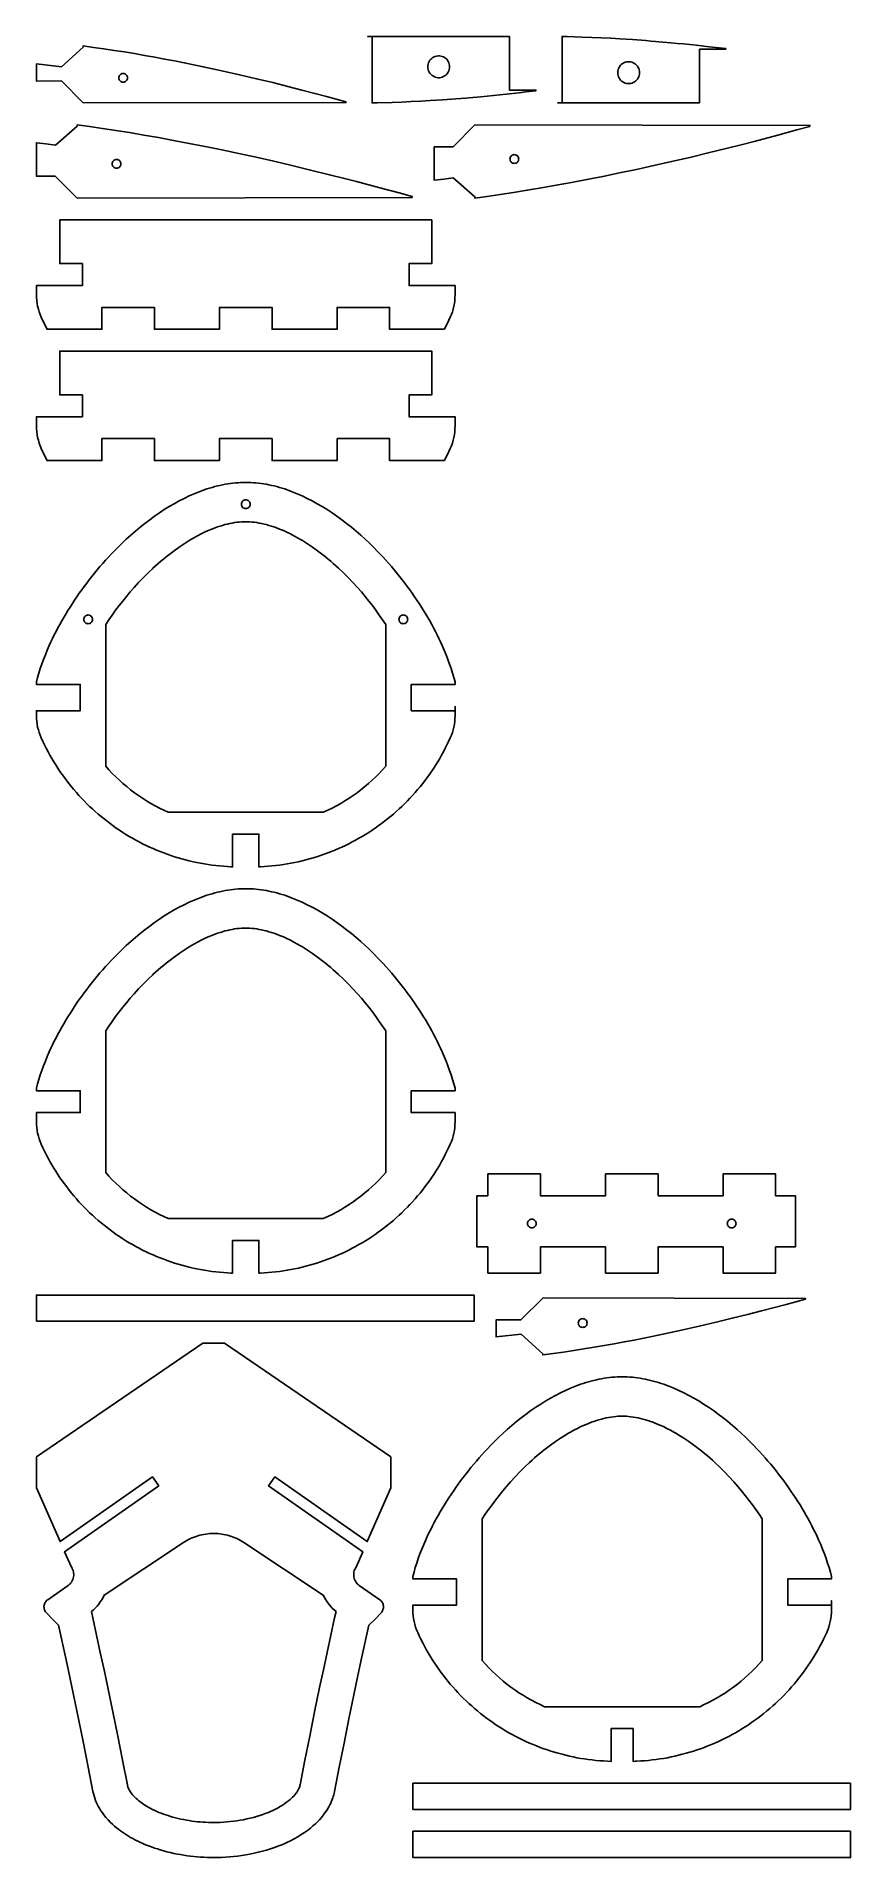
# Model space of a CAD drawing. Header units: millimetres. Extents: x 20 to 206, y 20 to 436.
import ezdxf

# ---------------------------------------------------------------- set-up
doc = ezdxf.new("R2010")
doc.units = ezdxf.units.MM
doc.layers.add('CUT', color=7, linetype='Continuous')

msp = doc.modelspace()

# ---------------------------------------------------------------- linework, layer by layer
at = {"layer": 'CUT'}
for points in [[(30.69259, 433.82733), (30.6923, 434.11067), (33.05064, 433.79584), (35.40465, 433.46167), (37.75163, 433.10958), (40.08892, 432.74094), (42.41382, 432.35715), (44.72366, 431.95959), (47.01574, 431.54966), (49.2874, 431.12875), (51.53595, 430.69824), (53.7587, 430.25952), (55.95298, 429.81399), (58.1161, 429.36303), (60.24539, 428.90803), (62.33815, 428.45039), (66.40338, 427.53272), (70.29034, 426.62113), (73.97758, 425.72675), (77.44364, 424.86069), (80.66707, 424.03407), (83.62641, 423.258), (86.3002, 422.5436), (90.70533, 421.34428), (90.69971, 421.1889), (30.70557, 421.0762), (30.70553, 421.1214), (25.70044, 426.1134), (20.00323, 426.10428), (20, 429.99912), (25.72741, 429.37176)], [(101.24952, 421.20901), (97.86593, 421.10442), (96.7014, 421.0762), (96.71401, 436.25758), (95.70533, 436.25842), (95.70536, 436.29467), (105.70601, 436.27739), (121.11783, 436.25363), (128.11401, 436.24076), (128.10386, 424.01812), (134.09699, 424.01314), (134.09687, 423.87202), (132.5887, 423.69156), (131.8201, 423.60132), (130.31642, 423.42841), (127.33217, 423.09981), (124.40491, 422.79734), (122.97076, 422.65666), (121.56177, 422.52345), (118.78576, 422.27591), (118.0657, 422.21499), (116.96645, 422.12464), (115.85115, 422.03633), (112.82324, 421.81405), (109.92289, 421.62575), (108.87133, 421.56356), (107.83417, 421.50537), (105.61413, 421.39139), (103.47771, 421.29523)], [(146.86937, 436.07565), (149.00579, 435.97948), (151.22583, 435.86551), (152.26299, 435.80732), (153.31455, 435.74513), (156.2149, 435.55682), (159.24281, 435.33454), (160.35811, 435.24623), (161.45736, 435.15589), (162.17742, 435.09496), (164.95343, 434.84743), (166.36242, 434.71422), (167.79657, 434.57354), (170.72383, 434.27106), (173.70808, 433.94246), (175.21176, 433.76955), (175.98036, 433.67932), (177.48853, 433.49885), (177.48865, 433.35773), (171.49552, 433.35275), (171.50567, 421.13012), (164.50949, 421.11725), (149.09767, 421.09348), (139.09702, 421.0762), (139.09699, 421.11245), (140.10567, 421.11329), (140.09306, 436.29467), (141.25759, 436.26645), (144.64118, 436.16186)], [(114.40321, 429.35991), (114.3835, 429.67325), (114.32467, 429.98164), (114.22765, 430.28022), (114.09398, 430.5643), (113.92575, 430.82938), (113.72563, 431.07128), (113.49677, 431.2862), (113.24278, 431.47073), (112.96766, 431.62198), (112.67575, 431.73755), (112.37166, 431.81563), (112.06018, 431.85498), (111.74623, 431.85498), (111.43476, 431.81563), (111.13067, 431.73755), (110.83876, 431.62198), (110.56364, 431.47073), (110.30965, 431.2862), (110.08079, 431.07128), (109.88067, 430.82938), (109.71244, 430.5643), (109.57877, 430.28022), (109.48175, 429.98164), (109.42292, 429.67325), (109.40321, 429.35991), (109.42292, 429.04658), (109.48175, 428.73819), (109.57877, 428.4396), (109.71244, 428.15553), (109.88067, 427.89045), (110.08079, 427.64855), (110.30965, 427.43363), (110.56364, 427.24909), (110.83876, 427.09785), (111.13067, 426.98227), (111.43476, 426.9042), (111.74623, 426.86485), (112.06018, 426.86485), (112.37166, 426.9042), (112.67575, 426.98227), (112.96766, 427.09785), (113.24278, 427.24909), (113.49677, 427.43363), (113.72563, 427.64855), (113.92575, 427.89045), (114.09398, 428.15553), (114.22765, 428.4396), (114.32467, 428.73819), (114.3835, 429.04658)], [(157.79487, 428.01096), (157.77516, 428.32429), (157.71633, 428.63268), (157.61931, 428.93127), (157.48564, 429.21534), (157.31741, 429.48042), (157.11729, 429.72233), (156.88843, 429.93724), (156.63444, 430.12178), (156.35932, 430.27303), (156.06741, 430.3886), (155.76332, 430.46668), (155.45184, 430.50603), (155.13789, 430.50603), (154.82642, 430.46668), (154.52233, 430.3886), (154.23042, 430.27303), (153.9553, 430.12178), (153.70131, 429.93724), (153.47245, 429.72233), (153.27233, 429.48042), (153.1041, 429.21534), (152.97043, 428.93127), (152.87341, 428.63268), (152.81458, 428.32429), (152.79487, 428.01096), (152.81458, 427.69763), (152.87341, 427.38923), (152.97043, 427.09065), (153.1041, 426.80658), (153.27233, 426.5415), (153.47245, 426.29959), (153.70131, 426.08468), (153.9553, 425.90014), (154.23042, 425.74889), (154.52233, 425.63332), (154.82642, 425.55524), (155.13789, 425.51589), (155.45184, 425.51589), (155.76332, 425.55524), (156.06741, 425.63332), (156.35932, 425.74889), (156.63444, 425.90014), (156.88843, 426.08468), (157.11729, 426.29959), (157.31741, 426.5415), (157.48564, 426.80658), (157.61931, 427.09065), (157.71633, 427.38923), (157.77516, 427.69763)], [(40.80181, 426.81729), (40.7826, 427.01238), (40.72569, 427.19997), (40.63328, 427.37286), (40.50892, 427.52439), (40.35738, 427.64876), (40.18449, 427.74117), (39.9969, 427.79807), (39.80181, 427.81729), (39.60672, 427.79807), (39.41913, 427.74117), (39.24624, 427.64876), (39.0947, 427.52439), (38.97034, 427.37286), (38.87793, 427.19997), (38.82103, 427.01238), (38.80181, 426.81729), (38.82103, 426.6222), (38.87793, 426.4346), (38.97034, 426.26172), (39.0947, 426.11018), (39.24624, 425.98582), (39.41913, 425.89341), (39.60672, 425.8365), (39.80181, 425.81729), (39.9969, 425.8365), (40.18449, 425.89341), (40.35738, 425.98582), (40.50892, 426.11018), (40.63328, 426.26172), (40.72569, 426.4346), (40.7826, 426.6222)], [(105.85813, 399.49354), (29.32084, 399.3504), (24.31576, 404.34138), (20.00633, 404.33362), (20, 411.98147), (22.17804, 411.7236), (24.3544, 411.45194), (29.30411, 415.78113), (29.30381, 416.0762), (32.13509, 415.69012), (35.07368, 415.2653), (38.1187, 414.80074), (41.26924, 414.29541), (44.52442, 413.74833), (47.88335, 413.15848), (51.34513, 412.52486), (54.90889, 411.84645), (58.57371, 411.12226), (62.33873, 410.35127), (66.20303, 409.53248), (70.16574, 408.66488), (74.22597, 407.74747), (78.38281, 406.77924), (82.63539, 405.75917), (86.9828, 404.68627), (90.10728, 403.8959), (93.09349, 403.12555), (98.49099, 401.69995), (102.85505, 400.51957), (105.86539, 399.69448)], [(196.73078, 415.73212), (193.72044, 414.90703), (189.35638, 413.72665), (183.95888, 412.30105), (180.97267, 411.5307), (177.84819, 410.74032), (173.50078, 409.66742), (169.2482, 408.64736), (165.09136, 407.67913), (161.03113, 406.76171), (157.06842, 405.89412), (153.20412, 405.07533), (149.4391, 404.30434), (145.77428, 403.58014), (142.21052, 402.90174), (138.74874, 402.26811), (135.38981, 401.67826), (132.13463, 401.13118), (128.98409, 400.62586), (125.93907, 400.1613), (123.00048, 399.73648), (120.1692, 399.3504), (120.1695, 399.64547), (115.21979, 403.97466), (113.04343, 403.70299), (110.86539, 403.44512), (110.87172, 411.09298), (115.18115, 411.08522), (120.18623, 416.0762), (196.72352, 415.93306)], [(39.31293, 407.15926), (39.29372, 407.35435), (39.23681, 407.54195), (39.1444, 407.71483), (39.02004, 407.86637), (38.8685, 407.99073), (38.69562, 408.08314), (38.50802, 408.14005), (38.31293, 408.15926), (38.11784, 408.14005), (37.93025, 408.08314), (37.75736, 407.99073), (37.60583, 407.86637), (37.48146, 407.71483), (37.38905, 407.54195), (37.33215, 407.35435), (37.31293, 407.15926), (37.33215, 406.96417), (37.38905, 406.77658), (37.48146, 406.60369), (37.60583, 406.45216), (37.75736, 406.32779), (37.93025, 406.23538), (38.11784, 406.17848), (38.31293, 406.15926), (38.50802, 406.17848), (38.69562, 406.23538), (38.8685, 406.32779), (39.02004, 406.45216), (39.1444, 406.60369), (39.23681, 406.77658), (39.29372, 406.96417)], [(130.17832, 408.26734), (130.15911, 408.46243), (130.1022, 408.65002), (130.00979, 408.82291), (129.88543, 408.97444), (129.73389, 409.09881), (129.56101, 409.19121), (129.37341, 409.24812), (129.17832, 409.26734), (128.98323, 409.24812), (128.79564, 409.19121), (128.62275, 409.09881), (128.47122, 408.97444), (128.34685, 408.82291), (128.25444, 408.65002), (128.19754, 408.46243), (128.17832, 408.26734), (128.19754, 408.07225), (128.25444, 407.88465), (128.34685, 407.71177), (128.47122, 407.56023), (128.62275, 407.43587), (128.79564, 407.34346), (128.98323, 407.28655), (129.17832, 407.26734), (129.37341, 407.28655), (129.56101, 407.34346), (129.73389, 407.43587), (129.88543, 407.56023), (130.00979, 407.71177), (130.1022, 407.88465), (130.15911, 408.07225)], [(113.19442, 369.3504), (100.69442, 369.3504), (100.69442, 374.3504), (88.69442, 374.3504), (88.69442, 369.3504), (73.82222, 369.3504), (73.82222, 374.3504), (61.82222, 374.3504), (61.82222, 369.3504), (46.95003, 369.3504), (46.95003, 374.3504), (34.95003, 374.3504), (34.95003, 369.3504), (22.45003, 369.3504), (22.09677, 370.03447), (21.75409, 370.7239), (21.42205, 371.41852), (21.10075, 372.11817), (20.84572, 372.72751), (20.62323, 373.34948), (20.43391, 373.98233), (20.27829, 374.6243), (20.15679, 375.27359), (20.06977, 375.9284), (20.01745, 376.58688), (20, 377.24722), (20, 379.3504), (30.49999, 379.3504), (30.49999, 384.3504), (25.32218, 384.3504), (25.32218, 394.3504), (110.32222, 394.3504), (110.32222, 384.3504), (105.14444, 384.3504), (105.14444, 379.3504), (115.64445, 379.3504), (115.64445, 377.24722), (115.627, 376.58688), (115.57468, 375.9284), (115.48766, 375.27359), (115.36616, 374.6243), (115.21054, 373.98233), (115.02122, 373.34948), (114.79873, 372.72751), (114.5437, 372.11817), (114.22239, 371.41852), (113.89036, 370.7239), (113.54768, 370.03447)], [(88.69442, 344.3504), (88.69442, 339.3504), (73.82222, 339.3504), (73.82222, 344.3504), (61.82222, 344.3504), (61.82222, 339.3504), (46.95003, 339.3504), (46.95003, 344.3504), (34.95003, 344.3504), (34.95003, 339.3504), (22.45003, 339.3504), (22.09677, 340.03447), (21.75409, 340.7239), (21.42205, 341.41852), (21.10075, 342.11817), (20.84572, 342.72751), (20.62323, 343.34948), (20.43391, 343.98233), (20.27829, 344.6243), (20.15679, 345.27359), (20.06977, 345.9284), (20.01745, 346.58688), (20, 347.24722), (20, 349.3504), (30.49999, 349.3504), (30.49999, 354.3504), (25.32218, 354.3504), (25.32218, 364.3504), (110.32222, 364.3504), (110.32222, 354.3504), (105.14444, 354.3504), (105.14444, 349.3504), (115.64445, 349.3504), (115.64445, 347.24722), (115.627, 346.58688), (115.57468, 345.9284), (115.48766, 345.27359), (115.36616, 344.6243), (115.21054, 343.98233), (115.02122, 343.34948), (114.79873, 342.72751), (114.5437, 342.11817), (114.22239, 341.41852), (113.89036, 340.7239), (113.54768, 340.03447), (113.19442, 339.3504), (100.69442, 339.3504), (100.69442, 344.3504)], [(115.627, 280.39709), (115.57468, 279.7386), (115.48766, 279.08379), (115.36616, 278.4345), (115.21054, 277.79253), (115.02122, 277.15968), (114.79873, 276.53771), (114.5437, 275.92837), (114.17752, 275.13321), (113.79748, 274.34458), (113.40369, 273.56273), (112.99629, 272.78788), (112.57538, 272.02029), (112.1411, 271.26018), (111.69359, 270.50778), (111.23298, 269.76334), (110.75941, 269.02707), (110.27302, 268.2992), (109.77397, 267.57995), (109.26241, 266.86955), (108.7385, 266.16821), (108.20239, 265.47615), (107.65425, 264.79357), (107.09425, 264.1207), (106.52255, 263.45773), (105.93935, 262.80486), (105.3448, 262.1623), (104.7391, 261.53025), (104.12243, 260.9089), (103.49498, 260.29843), (102.85694, 259.69903), (102.20851, 259.1109), (101.54989, 258.5342), (100.88127, 257.96912), (100.20287, 257.41583), (99.51488, 256.8745), (98.81753, 256.34529), (98.11102, 255.82837), (97.39558, 255.32389), (96.67141, 254.83201), (95.93874, 254.35287), (95.19781, 253.88664), (94.44882, 253.43344), (93.69202, 252.99342), (92.92763, 252.56672), (92.1559, 252.15346), (91.37704, 251.75377), (90.59132, 251.36777), (89.79895, 250.99558), (89.0002, 250.63731), (88.19529, 250.29308), (87.38449, 249.963), (86.56803, 249.64715), (85.74617, 249.34564), (84.91916, 249.05856), (84.08725, 248.78599), (83.2507, 248.52803), (82.40976, 248.28475), (81.56469, 248.05623), (80.71575, 247.84253), (79.8632, 247.64372), (79.0073, 247.45986), (78.14832, 247.29101), (77.28651, 247.13722), (76.42214, 246.99854), (75.55548, 246.875), (74.68679, 246.76665), (73.81634, 246.67353), (72.94438, 246.59565), (72.0712, 246.53304), (71.19706, 246.48573), (70.82222, 246.47037), (70.82222, 253.94668), (64.82222, 253.94668), (64.82222, 246.47201), (64.44739, 246.48573), (63.57324, 246.53304), (62.70006, 246.59565), (61.82811, 246.67353), (60.95766, 246.76665), (60.08897, 246.875), (59.2223, 246.99854), (58.35794, 247.13722), (57.49613, 247.29101), (56.63715, 247.45986), (55.78125, 247.64372), (54.9287, 247.84253), (54.07976, 248.05623), (53.23469, 248.28475), (52.39375, 248.52803), (51.5572, 248.78599), (50.72529, 249.05856), (49.89828, 249.34564), (49.07642, 249.64715), (48.25996, 249.963), (47.44916, 250.29308), (46.64425, 250.63731), (45.8455, 250.99558), (45.05313, 251.36777), (44.2674, 251.75377), (43.48855, 252.15346), (42.71681, 252.56672), (41.95243, 252.99342), (41.19563, 253.43344), (40.44664, 253.88664), (39.7057, 254.35287), (38.97304, 254.83201), (38.24887, 255.32389), (37.53343, 255.82837), (36.82692, 256.34529), (36.12957, 256.8745), (35.44158, 257.41583), (34.76318, 257.96912), (34.09456, 258.5342), (33.43594, 259.1109), (32.78751, 259.69903), (32.14947, 260.29843), (31.52202, 260.9089), (30.90535, 261.53025), (30.29965, 262.1623), (29.7051, 262.80486), (29.12189, 263.45773), (28.5502, 264.1207), (27.9902, 264.79357), (27.44206, 265.47615), (26.90595, 266.16821), (26.38203, 266.86955), (25.87047, 267.57995), (25.37143, 268.2992), (24.88504, 269.02707), (24.41147, 269.76334), (23.95086, 270.50778), (23.50335, 271.26018), (23.06907, 272.02029), (22.64816, 272.78788), (22.24076, 273.56273), (21.84697, 274.34458), (21.46693, 275.13321), (21.10075, 275.92837), (20.84572, 276.53771), (20.62323, 277.15968), (20.43391, 277.79253), (20.27829, 278.4345), (20.15679, 279.08379), (20.06977, 279.7386), (20.01745, 280.39709), (20, 281.05742), (20, 282.1606), (30, 282.1606), (30, 288.1606), (20, 288.1606), (20, 288.72592), (20.26454, 289.72947), (20.55913, 290.74745), (20.88349, 291.77848), (21.23733, 292.82116), (21.62036, 293.87412), (22.03229, 294.93596), (22.47284, 296.00532), (22.94172, 297.08079), (23.30434, 297.87496), (23.68155, 298.67123), (24.07311, 299.46915), (24.47876, 300.26829), (24.89823, 301.0682), (25.33127, 301.86843), (25.77763, 302.66854), (26.23705, 303.4681), (26.70926, 304.26665), (27.19402, 305.06376), (27.69106, 305.85898), (28.20013, 306.65187), (28.72097, 307.44198), (29.25333, 308.22888), (29.79694, 309.01212), (30.35155, 309.79125), (30.91691, 310.56584), (31.49275, 311.33544), (32.07881, 312.09961), (32.67485, 312.85791), (33.28061, 313.60989), (33.89582, 314.35511), (34.52023, 315.09313), (35.15359, 315.8235), (35.79562, 316.54578), (36.44609, 317.25953), (37.10473, 317.96431), (37.77129, 318.65968), (38.4455, 319.34518), (39.12711, 320.02038), (39.81586, 320.68483), (40.5115, 321.3381), (41.55979, 322.28942), (42.62158, 323.21356), (43.69584, 324.10935), (44.78154, 324.97561), (45.87764, 325.81115), (46.98312, 326.6148), (48.09692, 327.38537), (49.21802, 328.12168), (50.34539, 328.82257), (51.47799, 329.48683), (52.61479, 330.1133), (53.75474, 330.70079), (54.89682, 331.24813), (56.04, 331.75413), (57.18323, 332.21762), (57.75455, 332.43305), (58.32549, 332.63741), (58.92812, 332.84124), (59.52994, 333.03261), (60.13086, 333.21144), (60.7308, 333.37762), (61.32967, 333.53105), (61.92738, 333.67165), (62.52386, 333.79932), (63.11901, 333.91395), (63.71275, 334.01546), (64.30499, 334.10374), (64.89565, 334.17871), (65.48464, 334.24026), (66.07188, 334.2883), (66.65728, 334.32274), (67.24076, 334.34347), (67.82222, 334.3504), (68.40369, 334.34347), (68.98717, 334.32274), (69.57257, 334.2883), (70.15981, 334.24026), (70.7488, 334.17871), (71.33946, 334.10374), (71.9317, 334.01546), (72.52544, 333.91395), (73.12059, 333.79932), (73.71707, 333.67165), (74.31478, 333.53105), (74.91365, 333.37762), (75.51359, 333.21144), (76.11451, 333.03261), (76.71633, 332.84124), (77.31896, 332.63741), (77.8899, 332.43305), (78.46122, 332.21762), (79.60445, 331.75413), (80.74762, 331.24813), (81.88971, 330.70079), (83.02966, 330.1133), (84.16646, 329.48683), (85.29906, 328.82257), (86.42642, 328.12168), (87.54753, 327.38537), (88.66133, 326.6148), (89.7668, 325.81115), (90.86291, 324.97561), (91.94861, 324.10935), (93.02287, 323.21356), (94.08466, 322.28942), (95.13294, 321.3381), (95.82858, 320.68483), (96.51734, 320.02038), (97.19895, 319.34518), (97.87316, 318.65968), (98.53972, 317.96431), (99.19836, 317.25953), (99.84882, 316.54578), (100.49086, 315.8235), (101.12422, 315.09313), (101.74863, 314.35511), (102.36384, 313.60989), (102.96959, 312.85791), (103.56563, 312.09961), (104.1517, 311.33544), (104.72754, 310.56584), (105.2929, 309.79125), (105.84751, 309.01212), (106.39112, 308.22888), (106.92348, 307.44198), (107.44432, 306.65187), (107.95339, 305.85898), (108.45043, 305.06376), (108.93519, 304.26665), (109.4074, 303.4681), (109.86682, 302.66854), (110.31317, 301.86843), (110.74622, 301.0682), (111.16569, 300.26829), (111.57134, 299.46915), (111.96289, 298.67123), (112.34011, 297.87496), (112.70273, 297.08079), (113.17161, 296.00532), (113.61215, 294.93596), (114.02409, 293.87412), (114.40712, 292.82116), (114.76095, 291.77848), (115.08531, 290.74745), (115.37991, 289.72947), (115.64445, 288.72592), (115.64445, 288.1606), (105.64444, 288.1606), (105.64444, 282.1606), (115.64444, 282.1606), (115.64445, 283.1606), (115.64445, 281.05742)], [(68.82222, 329.3504), (68.80301, 329.54549), (68.7461, 329.73308), (68.65369, 329.90597), (68.52933, 330.05751), (68.37779, 330.18187), (68.20491, 330.27428), (68.01731, 330.33118), (67.82222, 330.3504), (67.62713, 330.33118), (67.43954, 330.27428), (67.26665, 330.18187), (67.11512, 330.05751), (66.99075, 329.90597), (66.89834, 329.73308), (66.84144, 329.54549), (66.82222, 329.3504), (66.84144, 329.15531), (66.89834, 328.96772), (66.99075, 328.79483), (67.11512, 328.64329), (67.26665, 328.51893), (67.43954, 328.42652), (67.62713, 328.36961), (67.82222, 328.3504), (68.01731, 328.36961), (68.20491, 328.42652), (68.37779, 328.51893), (68.52933, 328.64329), (68.65369, 328.79483), (68.7461, 328.96772), (68.80301, 329.15531)], [(37.33785, 267.82494), (38.12867, 267.03526), (38.9407, 266.26741), (39.77335, 265.52197), (40.626, 264.79949), (41.49802, 264.10051), (42.38875, 263.42555), (43.29755, 262.7751), (44.22372, 262.14965), (45.1666, 261.54967), (46.12547, 260.9756), (47.09962, 260.42787), (48.08834, 259.90688), (49.09088, 259.41302), (50.1065, 258.94665), (85.53795, 258.94665), (86.55357, 259.41302), (87.55611, 259.90688), (88.54483, 260.42787), (89.51898, 260.9756), (90.47785, 261.54967), (91.42073, 262.14965), (92.3469, 262.7751), (93.2557, 263.42555), (94.14643, 264.10051), (95.01845, 264.79949), (95.8711, 265.52197), (96.70375, 266.26741), (97.51578, 267.03526), (98.3066, 267.82494), (99.0756, 268.63588), (99.82222, 269.46747), (99.82222, 301.84954), (99.09339, 302.94301), (98.33912, 304.03088), (97.56061, 305.11095), (96.75903, 306.18099), (95.93558, 307.2388), (95.09146, 308.28217), (94.22784, 309.30889), (93.34593, 310.31675), (92.29171, 311.4709), (91.21715, 312.59413), (90.6063, 313.20961), (89.99025, 313.81386), (89.16541, 314.59749), (89.01673, 314.73568), (88.42303, 315.27806), (87.82528, 315.80909), (87.22397, 316.3285), (86.61958, 316.83598), (86.01262, 317.33125), (85.40357, 317.81401), (84.79293, 318.28398), (84.18118, 318.74085), (83.04349, 319.55382), (81.90686, 320.31874), (80.77442, 321.03374), (80.21076, 321.37193), (79.64933, 321.69694), (78.8357, 322.14664), (78.02887, 322.56711), (77.23006, 322.95762), (76.4405, 323.31745), (75.54679, 323.69279), (74.68418, 324.02241), (74.27155, 324.16836), (73.69653, 324.35895), (73.13096, 324.53161), (72.56744, 324.68868), (72.01342, 324.82813), (71.45578, 324.95308), (70.90791, 325.06031), (70.36539, 325.15084), (69.83266, 325.22407), (69.30015, 325.28121), (68.77766, 325.32109), (68.29555, 325.34311), (67.82222, 325.3504), (67.3489, 325.34311), (66.86679, 325.32109), (66.3443, 325.28121), (65.81179, 325.22407), (65.27906, 325.15084), (64.73654, 325.06031), (64.18867, 324.95308), (63.63103, 324.82813), (63.07701, 324.68868), (62.51349, 324.53161), (61.94792, 324.35895), (61.37289, 324.16836), (60.96027, 324.02241), (60.09766, 323.69279), (59.20395, 323.31745), (58.41439, 322.95762), (57.61558, 322.56711), (56.80875, 322.14664), (55.99512, 321.69694), (55.43369, 321.37193), (54.87003, 321.03374), (53.73759, 320.31874), (52.60095, 319.55382), (51.46327, 318.74085), (50.85152, 318.28398), (50.24088, 317.81401), (49.63183, 317.33125), (49.02487, 316.83598), (48.42048, 316.3285), (47.81917, 315.80909), (47.22142, 315.27806), (46.62772, 314.73568), (46.47904, 314.59749), (45.6542, 313.81386), (45.03815, 313.20961), (44.4273, 312.59413), (43.35273, 311.4709), (42.29851, 310.31675), (41.4166, 309.30889), (40.55299, 308.28217), (39.70887, 307.2388), (38.88542, 306.18099), (38.08384, 305.11095), (37.30532, 304.03088), (36.55105, 302.94301), (35.82222, 301.84954), (35.82222, 269.46747), (36.56885, 268.63588)], [(32.82222, 303.04035), (32.80301, 303.23544), (32.7461, 303.42303), (32.65369, 303.59592), (32.52933, 303.74745), (32.37779, 303.87182), (32.20491, 303.96423), (32.01731, 304.02113), (31.82222, 304.04035), (31.62713, 304.02113), (31.43954, 303.96423), (31.26665, 303.87182), (31.11512, 303.74745), (30.99075, 303.59592), (30.89834, 303.42303), (30.84144, 303.23544), (30.82222, 303.04035), (30.84144, 302.84526), (30.89834, 302.65766), (30.99075, 302.48478), (31.11512, 302.33324), (31.26665, 302.20888), (31.43954, 302.11647), (31.62713, 302.05956), (31.82222, 302.04035), (32.01731, 302.05956), (32.20491, 302.11647), (32.37779, 302.20888), (32.52933, 302.33324), (32.65369, 302.48478), (32.7461, 302.65766), (32.80301, 302.84526)], [(104.82222, 303.04035), (104.80301, 303.23544), (104.7461, 303.42303), (104.65369, 303.59592), (104.52933, 303.74745), (104.37779, 303.87182), (104.20491, 303.96423), (104.01731, 304.02113), (103.82222, 304.04035), (103.62713, 304.02113), (103.43954, 303.96423), (103.26665, 303.87182), (103.11512, 303.74745), (102.99075, 303.59592), (102.89834, 303.42303), (102.84144, 303.23544), (102.82222, 303.04035), (102.84144, 302.84526), (102.89834, 302.65766), (102.99075, 302.48478), (103.11512, 302.33324), (103.26665, 302.20888), (103.43954, 302.11647), (103.62713, 302.05956), (103.82222, 302.04035), (104.01731, 302.05956), (104.20491, 302.11647), (104.37779, 302.20888), (104.52933, 302.33324), (104.65369, 302.48478), (104.7461, 302.65766), (104.80301, 302.84526)], [(63.57324, 153.65301), (62.70006, 153.71562), (61.82811, 153.7935), (60.95766, 153.88662), (60.08897, 153.99497), (59.2223, 154.11851), (58.35794, 154.25719), (57.49613, 154.41098), (56.63715, 154.57983), (55.78125, 154.76369), (54.9287, 154.9625), (54.07976, 155.1762), (53.23469, 155.40472), (52.39375, 155.648), (51.5572, 155.90596), (50.72529, 156.17853), (49.89828, 156.46561), (49.07642, 156.76712), (48.25996, 157.08297), (47.44916, 157.41305), (46.64425, 157.75728), (45.8455, 158.11555), (45.05313, 158.48774), (44.2674, 158.87374), (43.48855, 159.27343), (42.71681, 159.68669), (41.95243, 160.11339), (41.19563, 160.55341), (40.44664, 161.00661), (39.7057, 161.47284), (38.97304, 161.95198), (38.24887, 162.44386), (37.53343, 162.94834), (36.82692, 163.46526), (36.12957, 163.99447), (35.44158, 164.5358), (34.76318, 165.08909), (34.09456, 165.65417), (33.43594, 166.23087), (32.78751, 166.819), (32.14947, 167.4184), (31.52202, 168.02887), (30.90535, 168.65022), (30.29965, 169.28227), (29.7051, 169.92483), (29.12189, 170.5777), (28.5502, 171.24067), (27.9902, 171.91354), (27.44206, 172.59612), (26.90595, 173.28818), (26.38203, 173.98952), (25.87047, 174.69992), (25.37143, 175.41917), (24.88504, 176.14704), (24.41147, 176.88331), (23.95086, 177.62775), (23.50335, 178.38015), (23.06907, 179.14026), (22.64816, 179.90785), (22.24076, 180.6827), (21.84697, 181.46455), (21.46693, 182.25318), (21.10075, 183.04834), (20.84572, 183.65768), (20.62323, 184.27965), (20.43391, 184.9125), (20.27829, 185.55447), (20.15679, 186.20376), (20.06977, 186.85857), (20.01745, 187.51706), (20, 188.17739), (20, 190.28057), (30, 190.28057), (30, 195.28057), (20, 195.28057), (20, 195.84589), (20.26454, 196.84944), (20.55913, 197.86742), (20.88349, 198.89845), (21.23733, 199.94113), (21.62036, 200.99409), (22.03229, 202.05593), (22.47284, 203.12529), (22.94172, 204.20076), (23.30434, 204.99493), (23.68155, 205.7912), (24.07311, 206.58912), (24.47876, 207.38826), (24.89823, 208.18817), (25.33127, 208.9884), (25.77763, 209.78851), (26.23705, 210.58807), (26.70926, 211.38662), (27.19402, 212.18373), (27.69106, 212.97895), (28.20013, 213.77184), (28.72097, 214.56195), (29.25333, 215.34885), (29.79694, 216.13209), (30.35155, 216.91122), (30.91691, 217.68581), (31.49275, 218.45541), (32.07881, 219.21958), (32.67485, 219.97788), (33.28061, 220.72986), (33.89582, 221.47508), (34.52023, 222.2131), (35.15359, 222.94347), (35.79562, 223.66575), (36.44609, 224.3795), (37.10473, 225.08428), (37.77129, 225.77965), (38.4455, 226.46515), (39.12711, 227.14035), (39.81586, 227.8048), (40.5115, 228.45807), (41.55979, 229.40939), (42.62158, 230.33353), (43.69584, 231.22932), (44.78154, 232.09558), (45.87764, 232.93112), (46.98312, 233.73477), (48.09692, 234.50534), (49.21802, 235.24165), (50.34539, 235.94254), (51.47799, 236.6068), (52.61479, 237.23327), (53.75474, 237.82076), (54.89682, 238.3681), (56.04, 238.8741), (57.18323, 239.33759), (57.75455, 239.55302), (58.32549, 239.75738), (58.92812, 239.96121), (59.52994, 240.15258), (60.13086, 240.33141), (60.7308, 240.49759), (61.32967, 240.65102), (61.92738, 240.79162), (62.52386, 240.91929), (63.11901, 241.03392), (63.71275, 241.13543), (64.30499, 241.22371), (64.89565, 241.29868), (65.48464, 241.36023), (66.07188, 241.40827), (66.65728, 241.44271), (67.24076, 241.46344), (67.82222, 241.47037), (68.40369, 241.46344), (68.98717, 241.44271), (69.57257, 241.40827), (70.15981, 241.36023), (70.7488, 241.29868), (71.33946, 241.22371), (71.9317, 241.13543), (72.52544, 241.03392), (73.12059, 240.91929), (73.71707, 240.79162), (74.31478, 240.65102), (74.91365, 240.49759), (75.51359, 240.33141), (76.11451, 240.15258), (76.71633, 239.96121), (77.31896, 239.75738), (77.8899, 239.55302), (78.46122, 239.33759), (79.60445, 238.8741), (80.74762, 238.3681), (81.88971, 237.82076), (83.02966, 237.23327), (84.16646, 236.6068), (85.29906, 235.94254), (86.42642, 235.24165), (87.54753, 234.50534), (88.66133, 233.73477), (89.7668, 232.93112), (90.86291, 232.09558), (91.94861, 231.22932), (93.02287, 230.33353), (94.08466, 229.40939), (95.13294, 228.45807), (95.82858, 227.8048), (96.51734, 227.14035), (97.19895, 226.46515), (97.87316, 225.77965), (98.53972, 225.08428), (99.19836, 224.3795), (99.84882, 223.66575), (100.49086, 222.94347), (101.12422, 222.2131), (101.74863, 221.47508), (102.36384, 220.72986), (102.96959, 219.97788), (103.56563, 219.21958), (104.1517, 218.45541), (104.72754, 217.68581), (105.2929, 216.91122), (105.84751, 216.13209), (106.39112, 215.34885), (106.92348, 214.56195), (107.44432, 213.77184), (107.95339, 212.97895), (108.45043, 212.18373), (108.93519, 211.38662), (109.4074, 210.58807), (109.86682, 209.78851), (110.31317, 208.9884), (110.74622, 208.18817), (111.16569, 207.38826), (111.57134, 206.58912), (111.96289, 205.7912), (112.34011, 204.99493), (112.70273, 204.20076), (113.17161, 203.12529), (113.61215, 202.05593), (114.02409, 200.99409), (114.40712, 199.94113), (114.76095, 198.89845), (115.08531, 197.86742), (115.37991, 196.84944), (115.64445, 195.84589), (115.64445, 195.28057), (105.64445, 195.28057), (105.64445, 190.28057), (115.64445, 190.28057), (115.64445, 188.17739), (115.627, 187.51706), (115.57468, 186.85857), (115.48766, 186.20376), (115.36616, 185.55447), (115.21054, 184.9125), (115.02122, 184.27965), (114.79873, 183.65768), (114.5437, 183.04834), (114.17752, 182.25318), (113.79748, 181.46455), (113.40369, 180.6827), (112.99629, 179.90785), (112.57538, 179.14026), (112.1411, 178.38015), (111.69359, 177.62775), (111.23298, 176.88331), (110.75941, 176.14704), (110.27302, 175.41917), (109.77397, 174.69992), (109.26241, 173.98952), (108.7385, 173.28818), (108.20239, 172.59612), (107.65425, 171.91354), (107.09425, 171.24067), (106.52255, 170.5777), (105.93935, 169.92483), (105.3448, 169.28227), (104.7391, 168.65022), (104.12243, 168.02887), (103.49498, 167.4184), (102.85694, 166.819), (102.20851, 166.23087), (101.54989, 165.65417), (100.88127, 165.08909), (100.20287, 164.5358), (99.51488, 163.99447), (98.81753, 163.46526), (98.11102, 162.94834), (97.39558, 162.44386), (96.67141, 161.95198), (95.93874, 161.47284), (95.19781, 161.00661), (94.44882, 160.55341), (93.69202, 160.11339), (92.92763, 159.68669), (92.1559, 159.27343), (91.37704, 158.87374), (90.59132, 158.48774), (89.79895, 158.11555), (89.0002, 157.75728), (88.19529, 157.41305), (87.38449, 157.08297), (86.56803, 156.76712), (85.74617, 156.46561), (84.91916, 156.17853), (84.08725, 155.90596), (83.2507, 155.648), (82.40976, 155.40472), (81.56469, 155.1762), (80.71575, 154.9625), (79.8632, 154.76369), (79.0073, 154.57983), (78.14832, 154.41098), (77.28651, 154.25719), (76.42214, 154.11851), (75.55548, 153.99497), (74.68679, 153.88662), (73.81634, 153.7935), (72.94438, 153.71562), (72.0712, 153.65301), (71.19706, 153.6057), (70.82222, 153.59034), (70.82222, 161.08977), (64.82222, 161.08977), (64.82222, 153.59198), (64.44739, 153.6057)], [(36.56885, 175.75585), (37.33785, 174.94491), (38.12867, 174.15523), (38.9407, 173.38738), (39.77335, 172.64194), (40.626, 171.91946), (41.49802, 171.22048), (42.38875, 170.54552), (43.29755, 169.89507), (44.22372, 169.26962), (45.1666, 168.66964), (46.12547, 168.09557), (47.09962, 167.54784), (48.08834, 167.02685), (49.09088, 166.53299), (50.1065, 166.06662), (85.53795, 166.06662), (86.55357, 166.53299), (87.55611, 167.02685), (88.54483, 167.54784), (89.51898, 168.09557), (90.47785, 168.66964), (91.42073, 169.26962), (92.3469, 169.89507), (93.2557, 170.54552), (94.14643, 171.22048), (95.01845, 171.91946), (95.8711, 172.64194), (96.70375, 173.38738), (97.51578, 174.15523), (98.3066, 174.94491), (99.0756, 175.75585), (99.82222, 176.58744), (99.82222, 208.96951), (99.09339, 210.06298), (98.33912, 211.15085), (97.56061, 212.23092), (96.75903, 213.30096), (95.93558, 214.35877), (95.09146, 215.40214), (94.22784, 216.42886), (93.34593, 217.43672), (92.29171, 218.59087), (91.21715, 219.7141), (90.6063, 220.32958), (89.99025, 220.93383), (89.16541, 221.71746), (89.01673, 221.85565), (88.42303, 222.39803), (87.82528, 222.92906), (87.22397, 223.44847), (86.61958, 223.95595), (86.01262, 224.45122), (85.40357, 224.93398), (84.79293, 225.40395), (84.18118, 225.86082), (83.04349, 226.67379), (81.90686, 227.43871), (80.77442, 228.15371), (80.21076, 228.4919), (79.64933, 228.81691), (78.8357, 229.26661), (78.02887, 229.68708), (77.23006, 230.07759), (76.4405, 230.43742), (75.54679, 230.81276), (74.68418, 231.14238), (74.27155, 231.28833), (73.69653, 231.47892), (73.13096, 231.65158), (72.56744, 231.80865), (72.01342, 231.9481), (71.45578, 232.07305), (70.90791, 232.18028), (70.36539, 232.27081), (69.83266, 232.34404), (69.30015, 232.40118), (68.77766, 232.44106), (68.29555, 232.46308), (67.82222, 232.47037), (67.3489, 232.46308), (66.86679, 232.44106), (66.3443, 232.40118), (65.81179, 232.34404), (65.27906, 232.27081), (64.73654, 232.18028), (64.18867, 232.07305), (63.63103, 231.9481), (63.07701, 231.80865), (62.51349, 231.65158), (61.94792, 231.47892), (61.37289, 231.28833), (60.96027, 231.14238), (60.09766, 230.81276), (59.20395, 230.43742), (58.41439, 230.07759), (57.61558, 229.68708), (56.80875, 229.26661), (55.99512, 228.81691), (55.43369, 228.4919), (54.87003, 228.15371), (53.73759, 227.43871), (52.60095, 226.67379), (51.46327, 225.86082), (50.85152, 225.40395), (50.24088, 224.93398), (49.63183, 224.45122), (49.02487, 223.95595), (48.42048, 223.44847), (47.81917, 222.92906), (47.22142, 222.39803), (46.62772, 221.85565), (46.47904, 221.71746), (45.6542, 220.93383), (45.03815, 220.32958), (44.4273, 219.7141), (43.35273, 218.59087), (42.29851, 217.43672), (41.4166, 216.42886), (40.55299, 215.40214), (39.70887, 214.35877), (38.88542, 213.30096), (38.08384, 212.23092), (37.30532, 211.15085), (36.55105, 210.06298), (35.82222, 208.96951), (35.82222, 176.58744)], [(123.14445, 171.29034), (123.14445, 176.29034), (135.14445, 176.29034), (135.14445, 171.29034), (150.01664, 171.29034), (150.01664, 176.29034), (162.01664, 176.29034), (162.01664, 171.29034), (176.88884, 171.29034), (176.88884, 176.29034), (188.88884, 176.29034), (188.88884, 171.29034), (193.38884, 171.29034), (193.38884, 159.59034), (188.88884, 159.59034), (188.88884, 153.59034), (176.88884, 153.59034), (176.88884, 159.59034), (162.01664, 159.59034), (162.01664, 153.59034), (150.01664, 153.59034), (150.01664, 159.59034), (135.14445, 159.59034), (135.14445, 153.59034), (123.14445, 153.59034), (123.14445, 159.59034), (120.64445, 159.59034), (120.64445, 171.29034)], [(134.19442, 164.94034), (134.1752, 165.13543), (134.1183, 165.32302), (134.02589, 165.49591), (133.90152, 165.64745), (133.74999, 165.77181), (133.5771, 165.86422), (133.38951, 165.92113), (133.19442, 165.94034), (132.99933, 165.92113), (132.81173, 165.86422), (132.63885, 165.77181), (132.48731, 165.64745), (132.36295, 165.49591), (132.27054, 165.32302), (132.21363, 165.13543), (132.19442, 164.94034), (132.21363, 164.74525), (132.27054, 164.55766), (132.36295, 164.38477), (132.48731, 164.23323), (132.63885, 164.10887), (132.81173, 164.01646), (132.99933, 163.95955), (133.19442, 163.94034), (133.38951, 163.95955), (133.5771, 164.01646), (133.74999, 164.10887), (133.90152, 164.23323), (134.02589, 164.38477), (134.1183, 164.55766), (134.1752, 164.74525)], [(179.83886, 164.94034), (179.81965, 165.13543), (179.76274, 165.32302), (179.67033, 165.49591), (179.54597, 165.64745), (179.39443, 165.77181), (179.22155, 165.86422), (179.03395, 165.92113), (178.83886, 165.94034), (178.64377, 165.92113), (178.45618, 165.86422), (178.28329, 165.77181), (178.13176, 165.64745), (178.00739, 165.49591), (177.91498, 165.32302), (177.85808, 165.13543), (177.83886, 164.94034), (177.85808, 164.74525), (177.91498, 164.55766), (178.00739, 164.38477), (178.13176, 164.23323), (178.28329, 164.10887), (178.45618, 164.01646), (178.64377, 163.95955), (178.83886, 163.94034), (179.03395, 163.95955), (179.22155, 164.01646), (179.39443, 164.10887), (179.54597, 164.23323), (179.67033, 164.38477), (179.76274, 164.55766), (179.81965, 164.74525)], [(20, 142.59034), (20, 148.59034), (120, 148.59034), (120, 142.59034)], [(130.72741, 139.6356), (125, 139.00824), (125.00323, 142.90307), (130.70044, 142.89396), (135.70553, 147.88595), (135.70557, 147.93115), (195.69971, 147.81846), (195.70533, 147.66307), (191.3002, 146.46376), (188.62641, 145.74936), (185.66707, 144.97329), (182.44364, 144.14666), (178.97758, 143.2806), (175.29034, 142.38622), (171.40338, 141.47464), (167.33815, 140.55697), (165.24539, 140.09932), (163.1161, 139.64433), (160.95298, 139.19337), (158.7587, 138.74784), (156.53595, 138.30912), (154.2874, 137.87861), (152.01574, 137.45769), (149.72366, 137.04776), (147.41382, 136.65021), (145.08892, 136.26641), (142.75163, 135.89778), (140.40465, 135.54568), (138.05064, 135.21152), (135.6923, 134.89668), (135.69259, 135.18003)], [(145.80181, 142.19007), (145.7826, 142.38516), (145.72569, 142.57275), (145.63328, 142.74564), (145.50892, 142.89718), (145.35738, 143.02154), (145.18449, 143.11395), (144.9969, 143.17085), (144.80181, 143.19007), (144.60672, 143.17085), (144.41913, 143.11395), (144.24624, 143.02154), (144.0947, 142.89718), (143.97034, 142.74564), (143.87793, 142.57275), (143.82103, 142.38516), (143.80181, 142.19007), (143.82103, 141.99498), (143.87793, 141.80739), (143.97034, 141.6345), (144.0947, 141.48296), (144.24624, 141.3586), (144.41913, 141.26619), (144.60672, 141.20928), (144.80181, 141.19007), (144.9969, 141.20928), (145.18449, 141.26619), (145.35738, 141.3586), (145.50892, 141.48296), (145.63328, 141.6345), (145.72569, 141.80739), (145.7826, 141.99498)], [(47.94646, 104.9505), (46.51252, 106.99838), (25.41683, 92.22702), (20, 104.55673), (20, 111.59034), (58.00002, 137.59034), (63.00002, 137.59034), (101, 111.59034), (101, 104.55673), (95.5832, 92.22702), (74.48752, 106.99838), (73.05358, 104.9505), (94.55783, 89.89306), (93.01972, 86.39203), (92.86289, 86.14287), (92.73124, 85.87954), (92.62604, 85.60457), (92.54829, 85.32062), (92.49875, 85.03041), (92.47789, 84.73675), (92.48592, 84.44245), (92.52275, 84.15036), (92.58804, 83.86328), (92.68115, 83.58399), (92.80119, 83.31516), (92.947, 83.0594), (93.11718, 82.81916), (93.31008, 82.59676), (93.52386, 82.39434), (93.75645, 82.21384), (98.43249, 78.93964), (98.60161, 78.80714), (98.75554, 78.65726), (98.89251, 78.49174), (99.01093, 78.31248), (99.10944, 78.12155), (99.1869, 77.92115), (99.24241, 77.7136), (99.27535, 77.5013), (99.28532, 77.28668), (99.27221, 77.07224), (99.23618, 76.86044), (99.17763, 76.65372), (99.09725, 76.45448), (98.99596, 76.26501), (98.87493, 76.0875), (98.73556, 75.92399), (97.35349, 74.49467), (95.94568, 73.0907), (94.22579, 65.18246), (93.37863, 61.21754), (92.5362, 57.22297), (91.38736, 51.68459), (90.26918, 46.18538), (89.17232, 40.68106), (88.08747, 35.12736), (87.98679, 34.64278), (87.9094, 34.32917), (87.81578, 33.99431), (87.70385, 33.63903), (87.57152, 33.26416), (87.41672, 32.87055), (87.23737, 32.45901), (87.03139, 32.03039), (86.7967, 31.58553), (86.51562, 31.09976), (86.22335, 30.63781), (85.92266, 30.19969), (85.61632, 29.78538), (85.12828, 29.18151), (84.6447, 28.63611), (84.17625, 28.14924), (83.73366, 27.72097), (83.17911, 27.22104), (82.58153, 26.7214), (81.93969, 26.22396), (81.25236, 25.73062), (80.51831, 25.24329), (79.73631, 24.76385), (78.90513, 24.29421), (78.02354, 23.83627), (77.3925, 23.53117), (76.73699, 23.23305), (76.05665, 22.94249), (75.3511, 22.66004), (74.4265, 22.31701), (73.49517, 22.00076), (72.55844, 21.71061), (71.61765, 21.44586), (70.67414, 21.20583), (69.72926, 20.98983), (68.78435, 20.79717), (67.84075, 20.62716), (66.89979, 20.47912), (65.96283, 20.35235), (65.0312, 20.24617), (64.10625, 20.15989), (63.18932, 20.09283), (62.28174, 20.04428), (61.38486, 20.01357), (60.50002, 20), (59.76237, 20.01015), (59.01816, 20.0321), (58.26806, 20.06614), (57.51278, 20.1126), (56.75301, 20.1718), (55.98944, 20.24404), (55.22275, 20.32965), (54.45365, 20.42894), (53.68283, 20.54222), (52.91097, 20.6698), (52.13878, 20.81202), (51.36693, 20.96917), (50.59613, 21.14157), (49.82707, 21.32955), (49.06043, 21.5334), (48.29692, 21.75346), (47.62083, 21.96309), (46.94581, 22.18679), (46.27289, 22.42478), (45.60312, 22.67727), (44.93756, 22.94445), (44.27724, 23.22654), (43.6232, 23.52375), (42.9765, 23.83627), (42.48597, 24.08626), (42.00087, 24.34551), (41.52163, 24.61409), (41.04873, 24.89207), (40.58262, 25.1795), (40.12375, 25.47645), (39.67259, 25.78299), (39.22959, 26.09917), (38.78711, 26.43102), (38.32246, 26.79846), (37.84125, 27.20211), (37.34911, 27.64261), (36.85166, 28.12057), (36.35453, 28.6366), (35.86334, 29.19133), (35.38372, 29.78538), (35.05475, 30.23156), (34.73696, 30.69846), (34.46662, 31.12886), (34.20716, 31.57729), (33.96098, 32.04369), (33.73048, 32.52799), (33.51805, 33.03012), (33.32611, 33.55001), (33.15704, 34.08759), (33.01325, 34.64278), (32.91257, 35.12736), (31.82772, 40.68106), (30.73087, 46.18538), (29.61268, 51.68459), (28.46384, 57.22297), (27.62142, 61.21754), (26.77425, 65.18246), (25.0544, 73.09074), (23.64655, 74.49467), (22.26452, 75.92403), (22.12511, 76.0875), (22.00409, 76.26501), (21.9028, 76.45448), (21.82241, 76.65372), (21.76387, 76.86044), (21.72783, 77.07224), (21.71472, 77.28668), (21.72469, 77.5013), (21.75763, 77.7136), (21.81315, 77.92115), (21.89061, 78.12155), (21.98911, 78.31248), (22.10754, 78.49174), (22.2445, 78.65726), (22.39843, 78.80714), (22.56755, 78.93964), (27.2436, 82.21384), (27.47618, 82.39434), (27.68996, 82.59676), (27.88286, 82.81916), (28.05304, 83.0594), (28.19885, 83.31516), (28.31889, 83.58399), (28.412, 83.86328), (28.47729, 84.15036), (28.51413, 84.44245), (28.52215, 84.73675), (28.5013, 85.03041), (28.45176, 85.32062), (28.37401, 85.60457), (28.2688, 85.87954), (28.13715, 86.14287), (27.98032, 86.39203), (26.44221, 89.89306)], [(201.64445, 76.6037), (201.627, 75.94337), (201.57468, 75.28488), (201.48766, 74.63007), (201.36616, 73.98078), (201.21054, 73.33881), (201.02122, 72.70596), (200.79873, 72.08399), (200.5437, 71.47465), (200.17752, 70.67949), (199.79748, 69.89086), (199.40369, 69.10901), (198.99629, 68.33416), (198.57538, 67.56657), (198.1411, 66.80646), (197.69359, 66.05406), (197.23298, 65.30962), (196.75941, 64.57335), (196.27302, 63.84548), (195.77397, 63.12623), (195.26241, 62.41583), (194.7385, 61.71449), (194.20239, 61.02243), (193.65425, 60.33985), (193.09425, 59.66698), (192.52255, 59.00401), (191.93935, 58.35114), (191.3448, 57.70859), (190.7391, 57.07653), (190.12243, 56.45518), (189.49498, 55.84471), (188.85694, 55.24532), (188.20851, 54.65718), (187.54989, 54.08049), (186.88127, 53.51541), (186.20287, 52.96211), (185.51488, 52.42078), (184.81753, 51.89157), (184.11102, 51.37465), (183.39558, 50.87017), (182.67141, 50.37829), (181.93874, 49.89915), (181.19781, 49.43292), (180.44882, 48.97972), (179.69202, 48.53971), (178.92763, 48.113), (178.1559, 47.69974), (177.37704, 47.30005), (176.59132, 46.91405), (175.79895, 46.54186), (175.0002, 46.18359), (174.19529, 45.83937), (173.38449, 45.50928), (172.56803, 45.19343), (171.74617, 44.89192), (170.91916, 44.60484), (170.08725, 44.33227), (169.2507, 44.07431), (168.40976, 43.83103), (167.56469, 43.60251), (166.71575, 43.38881), (165.8632, 43.19), (165.0073, 43.00614), (164.14832, 42.83729), (163.28651, 42.6835), (162.42214, 42.54482), (161.55548, 42.42128), (160.68679, 42.31293), (159.81634, 42.21981), (158.94438, 42.14193), (158.0712, 42.07932), (157.19706, 42.03201), (156.75971, 42.01409), (156.32222, 42), (156.32222, 49.49294), (151.32222, 49.49294), (151.32222, 42), (150.44739, 42.03201), (149.57324, 42.07932), (148.70006, 42.14193), (147.82811, 42.21981), (146.95766, 42.31293), (146.08897, 42.42128), (145.2223, 42.54482), (144.35794, 42.6835), (143.49613, 42.83729), (142.63715, 43.00614), (141.78125, 43.19), (140.9287, 43.38881), (140.07976, 43.60251), (139.23469, 43.83103), (138.39375, 44.07431), (137.5572, 44.33227), (136.72529, 44.60484), (135.89828, 44.89192), (135.07642, 45.19343), (134.25996, 45.50928), (133.44916, 45.83937), (132.64425, 46.18359), (131.8455, 46.54186), (131.05313, 46.91405), (130.2674, 47.30005), (129.48855, 47.69974), (128.71681, 48.113), (127.95243, 48.53971), (127.19563, 48.97972), (126.44664, 49.43292), (125.7057, 49.89915), (124.97304, 50.37829), (124.24887, 50.87017), (123.53343, 51.37465), (122.82692, 51.89157), (122.12957, 52.42078), (121.44158, 52.96211), (120.76318, 53.51541), (120.09456, 54.08049), (119.43594, 54.65718), (118.78751, 55.24532), (118.14947, 55.84471), (117.52202, 56.45518), (116.90535, 57.07653), (116.29965, 57.70859), (115.7051, 58.35114), (115.12189, 59.00401), (114.5502, 59.66698), (113.9902, 60.33985), (113.44206, 61.02243), (112.90595, 61.71449), (112.38203, 62.41583), (111.87047, 63.12623), (111.37143, 63.84548), (110.88504, 64.57335), (110.41147, 65.30962), (109.95086, 66.05406), (109.50335, 66.80646), (109.06907, 67.56657), (108.64816, 68.33416), (108.24076, 69.10901), (107.84697, 69.89086), (107.46693, 70.67949), (107.10075, 71.47465), (106.84572, 72.08399), (106.62323, 72.70596), (106.43391, 73.33881), (106.27829, 73.98078), (106.15679, 74.63007), (106.06977, 75.28488), (106.01745, 75.94337), (106, 76.6037), (106, 77.70688), (115.99999, 77.70688), (116, 83.70688), (106, 83.70688), (106, 84.2722), (106.26454, 85.27575), (106.55913, 86.29373), (106.88349, 87.32476), (107.23733, 88.36744), (107.62036, 89.4204), (108.03229, 90.48225), (108.47284, 91.5516), (108.94172, 92.62707), (109.30434, 93.42124), (109.68155, 94.21751), (110.07311, 95.01543), (110.47876, 95.81457), (110.89823, 96.61448), (111.33127, 97.41471), (111.77763, 98.21482), (112.23705, 99.01438), (112.70926, 99.81293), (113.19402, 100.61004), (113.69106, 101.40526), (114.20013, 102.19815), (114.72097, 102.98826), (115.25333, 103.77516), (115.79694, 104.5584), (116.35155, 105.33753), (116.91691, 106.11212), (117.49275, 106.88172), (118.07881, 107.64589), (118.67485, 108.40419), (119.28061, 109.15617), (119.89582, 109.90139), (120.52023, 110.63941), (121.15359, 111.36978), (121.79562, 112.09206), (122.44609, 112.80582), (123.10473, 113.51059), (123.77129, 114.20596), (124.4455, 114.89146), (125.12711, 115.56666), (125.81586, 116.23111), (126.5115, 116.88438), (127.55979, 117.8357), (128.62158, 118.75984), (129.69584, 119.65563), (130.78154, 120.52189), (131.87764, 121.35743), (132.98312, 122.16108), (134.09692, 122.93165), (135.21802, 123.66797), (136.34539, 124.36885), (137.47799, 125.03311), (138.61479, 125.65958), (139.75474, 126.24707), (140.89682, 126.79441), (142.04, 127.30041), (143.18323, 127.7639), (143.75455, 127.97933), (144.32549, 128.18369), (144.92812, 128.38752), (145.52994, 128.57889), (146.13086, 128.75772), (146.7308, 128.9239), (147.32967, 129.07733), (147.92738, 129.21793), (148.52386, 129.3456), (149.11901, 129.46023), (149.71275, 129.56174), (150.30499, 129.65002), (150.89565, 129.72499), (151.48464, 129.78654), (152.07188, 129.83458), (152.65728, 129.86902), (153.24076, 129.88975), (153.82222, 129.89668), (154.40369, 129.88975), (154.98717, 129.86902), (155.57257, 129.83458), (156.15981, 129.78654), (156.7488, 129.72499), (157.33946, 129.65002), (157.9317, 129.56174), (158.52544, 129.46023), (159.12059, 129.3456), (159.71707, 129.21793), (160.31478, 129.07733), (160.91365, 128.9239), (161.51359, 128.75772), (162.11451, 128.57889), (162.71633, 128.38752), (163.31896, 128.18369), (163.8899, 127.97933), (164.46122, 127.7639), (165.60445, 127.30041), (166.74762, 126.79441), (167.88971, 126.24707), (169.02966, 125.65958), (170.16646, 125.03311), (171.29906, 124.36885), (172.42642, 123.66797), (173.54753, 122.93165), (174.66133, 122.16108), (175.7668, 121.35743), (176.86291, 120.52189), (177.94861, 119.65563), (179.02287, 118.75984), (180.08466, 117.8357), (181.13294, 116.88438), (181.82858, 116.23111), (182.51734, 115.56666), (183.19895, 114.89146), (183.87316, 114.20596), (184.53972, 113.51059), (185.19836, 112.80582), (185.84882, 112.09206), (186.49086, 111.36978), (187.12422, 110.63941), (187.74863, 109.90139), (188.36384, 109.15617), (188.96959, 108.40419), (189.56563, 107.64589), (190.1517, 106.88172), (190.72754, 106.11212), (191.2929, 105.33753), (191.84751, 104.5584), (192.39112, 103.77516), (192.92348, 102.98826), (193.44432, 102.19815), (193.95339, 101.40526), (194.45043, 100.61004), (194.93519, 99.81293), (195.4074, 99.01438), (195.86682, 98.21482), (196.31317, 97.41471), (196.74622, 96.61448), (197.16569, 95.81457), (197.57134, 95.01543), (197.96289, 94.21751), (198.34011, 93.42124), (198.70273, 92.62707), (199.17161, 91.5516), (199.61215, 90.48225), (200.02409, 89.4204), (200.40712, 88.36744), (200.76095, 87.32476), (201.08531, 86.29373), (201.37991, 85.27575), (201.64445, 84.2722), (201.64445, 83.70688), (191.64444, 83.70688), (191.64444, 77.70688), (201.64444, 77.70688), (201.64445, 78.70688)], [(122.56885, 64.18216), (123.33785, 63.37123), (124.12867, 62.58154), (124.9407, 61.81369), (125.77335, 61.06825), (126.626, 60.34577), (127.49802, 59.64679), (128.38875, 58.97183), (129.29755, 58.32138), (130.22372, 57.69593), (131.1666, 57.09595), (132.12547, 56.52188), (133.09962, 55.97415), (134.08834, 55.45316), (135.09088, 54.9593), (136.1065, 54.49294), (171.53795, 54.49294), (172.55357, 54.9593), (173.55611, 55.45316), (174.54483, 55.97415), (175.51898, 56.52188), (176.47785, 57.09595), (177.42073, 57.69593), (178.3469, 58.32138), (179.2557, 58.97183), (180.14643, 59.64679), (181.01845, 60.34577), (181.8711, 61.06825), (182.70375, 61.81369), (183.51578, 62.58154), (184.3066, 63.37123), (185.0756, 64.18216), (185.82222, 65.01375), (185.82222, 97.39582), (185.09339, 98.48929), (184.33912, 99.57717), (183.56061, 100.65723), (182.75903, 101.72727), (181.93558, 102.78508), (181.09146, 103.82845), (180.22784, 104.85517), (179.34593, 105.86303), (178.29171, 107.01718), (177.21715, 108.14041), (176.6063, 108.75589), (175.99025, 109.36014), (175.16541, 110.14377), (175.01673, 110.28196), (174.42303, 110.82434), (173.82528, 111.35537), (173.22397, 111.87478), (172.61958, 112.38226), (172.01262, 112.87753), (171.40357, 113.36029), (170.79293, 113.83026), (170.18118, 114.28713), (169.04349, 115.1001), (167.90686, 115.86502), (166.77442, 116.58002), (166.21076, 116.91821), (165.64933, 117.24322), (164.8357, 117.69292), (164.02887, 118.11339), (163.23006, 118.5039), (162.4405, 118.86373), (161.54679, 119.23907), (160.68418, 119.56869), (160.27155, 119.71465), (159.69653, 119.90523), (159.13096, 120.07789), (158.56744, 120.23496), (158.01342, 120.37441), (157.45578, 120.49936), (156.90791, 120.60659), (156.36539, 120.69712), (155.83266, 120.77035), (155.30015, 120.82749), (154.77766, 120.86737), (154.29555, 120.88939), (153.82222, 120.89668), (153.3489, 120.88939), (152.86679, 120.86737), (152.3443, 120.82749), (151.81179, 120.77035), (151.27906, 120.69712), (150.73654, 120.60659), (150.18867, 120.49936), (149.63103, 120.37441), (149.07701, 120.23496), (148.51349, 120.07789), (147.94792, 119.90523), (147.37289, 119.71465), (146.96027, 119.56869), (146.09766, 119.23907), (145.20395, 118.86373), (144.41439, 118.5039), (143.61558, 118.11339), (142.80875, 117.69292), (141.99512, 117.24322), (141.43369, 116.91821), (140.87003, 116.58002), (139.73759, 115.86502), (138.60095, 115.1001), (137.46327, 114.28713), (136.85152, 113.83026), (136.24088, 113.36029), (135.63183, 112.87753), (135.02487, 112.38226), (134.42048, 111.87478), (133.81917, 111.35537), (133.22142, 110.82434), (132.62772, 110.28196), (132.47904, 110.14377), (131.6542, 109.36014), (131.03815, 108.75589), (130.4273, 108.14041), (129.35273, 107.01718), (128.29851, 105.86303), (127.4166, 104.85517), (126.55299, 103.82845), (125.70887, 102.78508), (124.88542, 101.72727), (124.08384, 100.65723), (123.30532, 99.57717), (122.55105, 98.48929), (121.82222, 97.39582), (121.82222, 65.01375)], [(40.80748, 36.44557), (40.89668, 36.13668), (41.029, 35.80482), (41.20788, 35.44931), (41.43646, 35.07073), (41.73043, 34.65564), (41.97287, 34.35695), (42.23247, 34.06598), (42.50571, 33.78403), (42.78907, 33.51243), (43.07904, 33.25247), (43.3721, 33.00547), (43.95344, 32.55558), (44.54468, 32.14412), (45.17512, 31.74605), (45.84151, 31.36347), (46.54455, 30.99652), (47.01774, 30.76797), (47.50285, 30.54776), (47.99862, 30.33616), (48.50379, 30.13344), (49.0171, 29.93987), (49.53731, 29.75572), (50.06314, 29.58127), (50.59336, 29.41678), (51.1927, 29.2442), (51.79856, 29.08347), (52.4101, 28.93444), (53.02651, 28.79697), (53.64695, 28.67094), (54.27058, 28.55621), (54.89658, 28.45264), (55.52412, 28.36009), (56.15236, 28.27842), (56.78048, 28.20751), (57.40764, 28.14721), (58.03301, 28.09739), (58.65577, 28.05791), (59.27507, 28.02864), (60.50002, 28.00017), (61.23213, 28.01261), (61.97351, 28.03972), (62.72262, 28.08178), (63.47792, 28.13908), (64.23786, 28.21191), (65.00089, 28.30055), (65.76548, 28.40529), (66.53007, 28.52642), (67.29312, 28.66422), (68.05308, 28.819), (68.80842, 28.99102), (69.55758, 29.18058), (70.29902, 29.38797), (71.0312, 29.61348), (71.75257, 29.85738), (72.46158, 30.11998), (72.99884, 30.33504), (73.50985, 30.55327), (73.99521, 30.77398), (74.45943, 30.99848), (75.09278, 31.32727), (75.6771, 31.65709), (76.21441, 31.98621), (76.70672, 32.31291), (77.15602, 32.63545), (77.56433, 32.95211), (77.93364, 33.26116), (78.26596, 33.56086), (78.51671, 33.80368), (78.77185, 34.06892), (79.02497, 34.35383), (79.26962, 34.65565), (79.54768, 35.04653), (79.79186, 35.44976), (79.96424, 35.78647), (80.07713, 36.05388), (80.14748, 36.26787), (80.19228, 36.44434), (80.22423, 36.60101), (81.3236, 42.22946), (82.42649, 47.76405), (83.55094, 53.29407), (84.70613, 58.86308), (85.55304, 62.87894), (86.40451, 66.86401), (88.13217, 74.80819), (88.44152, 76.21556), (87.98856, 76.61397), (87.55812, 77.03661), (87.1515, 77.48221), (86.76991, 77.94943), (86.41452, 78.43686), (86.08638, 78.94305), (85.78648, 79.46646), (85.51572, 80.00553), (67.40711, 92.01109), (67.02136, 92.2568), (66.62689, 92.48822), (66.22421, 92.70506), (65.81386, 92.90703), (65.39641, 93.09385), (64.9724, 93.26527), (64.5424, 93.42107), (64.10699, 93.56103), (63.66675, 93.68497), (63.22227, 93.79272), (62.77415, 93.88414), (62.32299, 93.95911), (61.86938, 94.01752), (61.41394, 94.0593), (60.95728, 94.08438), (60.5, 94.09275), (60.04273, 94.08438), (59.58606, 94.0593), (59.13062, 94.01752), (58.67702, 93.95911), (58.22585, 93.88414), (57.77773, 93.79272), (57.33325, 93.68497), (56.89301, 93.56103), (56.4576, 93.42106), (56.0276, 93.26527), (55.60359, 93.09385), (55.18614, 92.90703), (54.77579, 92.70506), (54.37312, 92.48822), (53.97864, 92.25679), (53.59289, 92.01109), (35.48433, 80.00554), (35.21357, 79.46647), (34.91367, 78.94306), (34.58553, 78.43687), (34.23013, 77.94943), (33.84855, 77.48221), (33.44193, 77.03661), (33.01149, 76.61397), (32.55853, 76.21556), (32.86787, 74.80819), (34.59553, 66.86401), (35.447, 62.87894), (36.29391, 58.86308), (37.4491, 53.29407), (38.57355, 47.76405), (39.67644, 42.22946), (40.77581, 36.60102)], [(206, 37), (206, 31), (106, 31), (106, 37)], [(206, 26), (206, 20), (106, 20), (106, 26)]]:
    msp.add_lwpolyline(points, close=True, dxfattribs=at)

doc.saveas('drawing.dxf')
